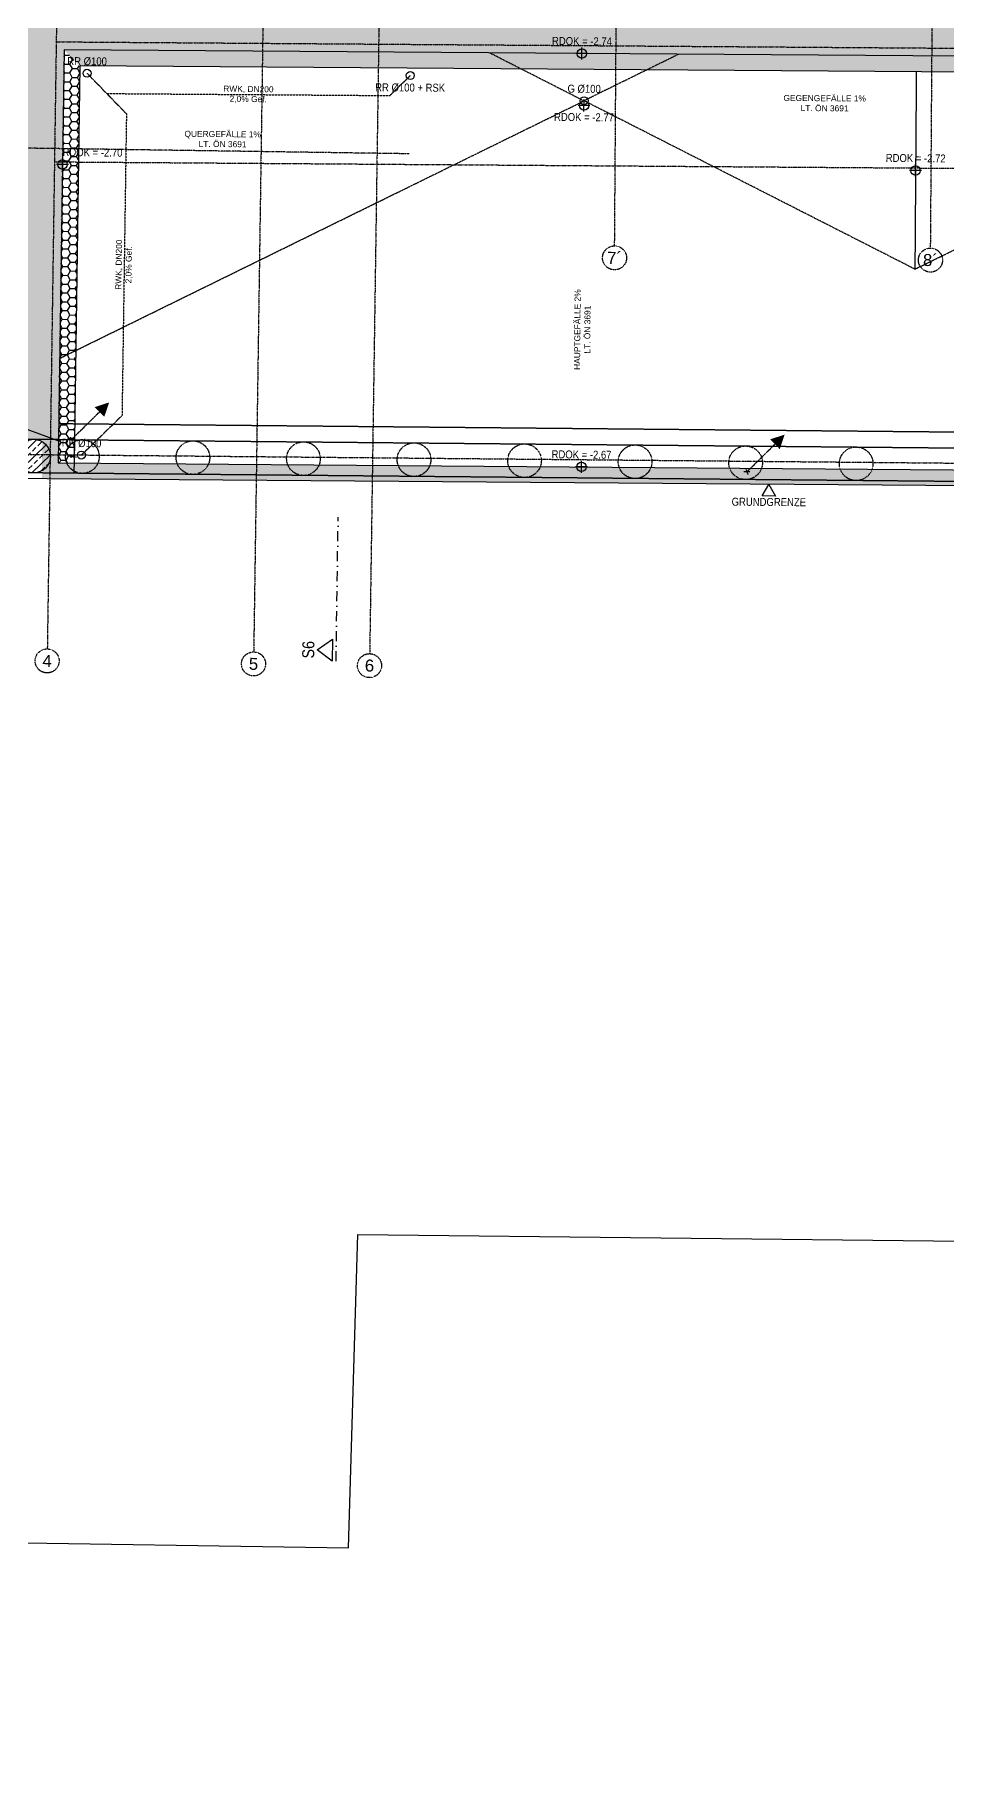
# Model space of a CAD drawing. Header units: millimetres. Extents: x 129024 to 200890, y -97881 to 32593.
# Drawn here: x 145716 to 157129, y -41623 to -20079 of the extents above; entities that cross this region are included whole.
import ezdxf
from ezdxf.enums import TextEntityAlignment as Align

# ---------------------------------------------------------------- set-up
doc = ezdxf.new("R2010")
doc.units = ezdxf.units.MM
for name, pattern in [('ACAD_ISO08W100', [36, 24, -3, 6, -3]), ('DASHDOT', [1, 0.5, -0.25, 0, -0.25]), ('HIDDEN', [0.375, 0.25, -0.125]), ('HIDDEN2', [0.1875, 0.125, -0.0625]), ('STRICHPUNKT', [1, 0.5, -0.25, 0, -0.25]), ('STRICHPUNKTX2', [2, 1, -0.5, 0, -0.5])]:
    doc.linetypes.add(name, pattern=pattern)
for name, color, linetype in [('01-HID-G00-Lk2-ENTWÄSSERUNG', 8, 'HIDDEN2'), ('01-SCH-G00-Lk2-M0', 8, 'STRICHPUNKTX2'), ('01-SYM-G00-Lk2-M0', 8, 'Continuous'), ('01-TXT---------M0', 1, 'Continuous'), ('02-AXO-G00-Lk2-M0', 8, 'STRICHPUNKT'), ('02-DIM-G00-Lk2-ACHSEN', 251, 'Continuous'), ('02-FIL-G00-Lk2-LILA', 223, 'Continuous'), ('02-FIL-G00-Lk2-STB', 8, 'Continuous'), ('02-HID-G00-Lk2-M0', 8, 'HIDDEN2'), ('02-TWA-G00-Lk2-M0', 4, 'Continuous'), ('02-TWB-G00-Lk2-M0', 5, 'Continuous'), ('02-WDA-G00-Lk2-M0', 8, 'Continuous'), ('02_PKW-G00-Lk2-M0', 6, 'Continuous'), ('03-SYM-G00-LK2-M0', 8, 'Continuous'), ('07-RWK-G00-Lk2-M0', 150, 'HIDDEN'), ('07-RWK-G00-Lk2-TXT', 150, 'Continuous'), ('07-TXT---------M0', 8, 'Continuous'), ('09-FIL-G00-LK2-BLAU', 161, 'Continuous'), ('09-VER-G00-Lk2-GRUNDSTÜCKSGRENZE', 161, 'Continuous')]:
    doc.layers.add(name, color=color, linetype=linetype)
doc.layers.add('E_ERDUNG', color=150, linetype='ACAD_ISO08W100', true_color=0x0f87ff)
doc.styles.add('ARIAL', font='arial.ttf', dxfattribs={"width": 0.85})
doc.styles.add('ET_LEGENDE - Wohnung$0$ROMANS', font='romans.shx', dxfattribs={"width": 0.6})
doc.styles.get("Standard").update_dxf_attribs({"font": 'arial.ttf'})
doc.dimstyles.new('pp chromy&schneider', dxfattribs={"dimscale": 0.005, "dimtxt": 25, "dimasz": 10, "dimexe": 0, "dimexo": 0, "dimgap": 5, "dimtad": 1, "dimdec": 1, "dimlfac": 100, "dimrnd": 0.1, "dimzin": 9, "dimdsep": 46, "dimtxsty": 'ARIAL', "dimblk": 'c&s kote', "dimcen": 0, "dimse1": 1, "dimse2": 1, "dimclrd": 8, "dimclrt": 8, "dimadec": 0, "dimazin": 0, "dimtfac": 0.75, "dimtdec": 1, "dimtix": 1, "dimtmove": 2, "dimatfit": 0, "dimldrblk": 'NONE', "dimfxl": 1, "dimtolj": 1, "dimlwd": -1, "dimarcsym": 0})
pattern_1 = [(44.45009, (103083.84, -85315.77), (-88.93653, 90.66032), []), (44.45009, (103173.64, -85316.63), (-88.93653, 90.66032), [63.5, -31.75])]
pattern_2 = [(359.45009, (103083.837, -85315.77), (95.773412, 54.075892), [63.5, -127]), (119.45009, (103083.837, -85315.77), (-94.717802, 55.904262), [63.5, -127]), (59.45009, (103083.837, -85315.77), (1.05561, 109.980154), [-127, 63.5])]

# ---------------------------------------------------------------- blocks, each defined once
blk = doc.blocks.new('*U235')
for p, q in [((0, 0), (445, 445)), ((48, 0), (-48, 0)), ((-18, 44), (18, -44))]:
    blk.add_line(p, q)
blk.add_solid([(368, 523), (600, 600), (523, 368)])
at = {"style": 'ET_LEGENDE - Wohnung$0$ROMANS', "width": 0.6, "flags": 1}
for tag, p in [('RAUMBUCHNUMMER', (0, -300)), ('ANLAGE', (0, -450))]:
    blk.add_attdef(tag, text='', height=100, dxfattribs=at).set_placement(p, align=Align.MIDDLE)
for tag, p in [('TEILANLAGE_NR', (0, -600)), ('KOMPONENTE', (0, -750)), ('KOMPONENTE_NR', (0, -900)), ('BEZEICHNUNG', (0, -1050)), ('HERSTELLER', (0, -1350)), ('TYP', (0, -1200)), ('LEISTUNG_MAX', (0, -1650)), ('MODEL', (0, -1500)), ('SPEZIFISCH_1', (0, -1800)), ('SPEZIFISCH_2', (0, -1950)), ('SPEZIFISCH_3', (0, -2100)), ('SPEZIFISCH_4', (0, -2250)), ('SPEZIFISCH_5', (0, -2400)), ('GEWERKE_CODE', (0, -2550)), ('LV_POS', (0, -2700)), ('PLATZHALTER_1', (0, -3000)), ('ZAEHLER', (0, -2850)), ('PLATZHALTER_2', (0, -3150)), ('PLATZHALTER_3', (0, -3300)), ('ET_SPEZIFISCH_1', (0, -3600)), ('JOBLISTE_VDMA', (0, -3450)), ('ET_SPEZIFISCH_2', (0, -3750)), ('ET_SPEZIFISCH_3', (0, -3900)), ('ET_SPEZIFISCH_4', (0, -4050)), ('ET_SPEZIFISCH_5', (0, -4200)), ('ET_SPEZIFISCH_6', (0, -4350)), ('ET_SPEZIFISCH_7', (0, -4500))]:
    blk.add_attdef(tag, text='', height=100, dxfattribs=at).set_placement(p, align=Align.MIDDLE_CENTER)
blk = doc.blocks.new('*U228')
for p, q in [((0, 0), (445, 445)), ((48, 0), (-48, 0)), ((-18, 44), (18, -44))]:
    blk.add_line(p, q)
blk.add_solid([(368, 523), (600, 600), (523, 368)])
at = {"style": 'ET_LEGENDE - Wohnung$0$ROMANS', "width": 0.6, "flags": 1}
for tag, p in [('RAUMBUCHNUMMER', (0, -300)), ('ANLAGE', (0, -450))]:
    blk.add_attdef(tag, text='', height=100, dxfattribs=at).set_placement(p, align=Align.MIDDLE)
for tag, p in [('TEILANLAGE_NR', (0, -600)), ('KOMPONENTE', (0, -750)), ('KOMPONENTE_NR', (0, -900)), ('BEZEICHNUNG', (0, -1050)), ('HERSTELLER', (0, -1350)), ('TYP', (0, -1200)), ('LEISTUNG_MAX', (0, -1650)), ('MODEL', (0, -1500)), ('SPEZIFISCH_1', (0, -1800)), ('SPEZIFISCH_2', (0, -1950)), ('SPEZIFISCH_3', (0, -2100)), ('SPEZIFISCH_4', (0, -2250)), ('SPEZIFISCH_5', (0, -2400)), ('GEWERKE_CODE', (0, -2550)), ('LV_POS', (0, -2700)), ('PLATZHALTER_1', (0, -3000)), ('ZAEHLER', (0, -2850)), ('PLATZHALTER_2', (0, -3150)), ('PLATZHALTER_3', (0, -3300)), ('ET_SPEZIFISCH_1', (0, -3600)), ('JOBLISTE_VDMA', (0, -3450)), ('ET_SPEZIFISCH_2', (0, -3750)), ('ET_SPEZIFISCH_3', (0, -3900)), ('ET_SPEZIFISCH_4', (0, -4050)), ('ET_SPEZIFISCH_5', (0, -4200)), ('ET_SPEZIFISCH_6', (0, -4350)), ('ET_SPEZIFISCH_7', (0, -4500))]:
    blk.add_attdef(tag, text='', height=100, dxfattribs=at).set_placement(p, align=Align.MIDDLE_CENTER)
blk = doc.blocks.new('01-HK3')
blk.add_lwpolyline([(0, 0), (0.042, 0.073), (-0.042, 0.073)], close=True)
at = {"color": 0, "style": 'ARIAL', "width": 0.85}
blk.add_attdef('HEIGHT', text='', height=0.05, dxfattribs=at).set_placement((0, 0.35), align=Align.TOP_CENTER)
blk = doc.blocks.new('03-rar')
blk.add_circle((0, 0), 0.05)
at = {"layer": '01-TXT---------M0', "color": 8, "style": 'ARIAL', "width": 0.85}
blk.add_attdef('RR', text='', height=0.1, dxfattribs=at).set_placement((0, 0.1), align=Align.CENTER)
blk = doc.blocks.new('schnittführung')
at = {"color": 4, "linetype": 'DASHDOT', "ltscale": 0.25}
blk.add_line((0.237, -0.138), (0.237, 1.662), dxfattribs=at)
blk.add_line((0.237, -0.138), (0.237, 1.662), dxfattribs=at)
blk.add_line((0.237, -0.138), (0.237, 1.662), dxfattribs=at)
at = {"color": 4}
blk.add_lwpolyline([(0.187, 0.138), (0.187, -0.138), (0, 0)], close=True, dxfattribs=at)
at = {"layer": '07-TXT---------M0', "color": 9, "style": 'ARIAL', "text_generation_flag": 6, "width": 0.85}
blk.add_attdef('SCHNITT', text='', height=0.15, rotation=270, dxfattribs=at).set_placement((-0.037, 0), align=Align.CENTER)
blk = doc.blocks.new('01-HK2')
for p, q in [((0.098, 0), (-0.098, 0)), ((0, -0.098), (0, 0.098))]:
    blk.add_line(p, q)
blk.add_circle((0, 0), 0.0773)
at = {"layer": '01-TXT---------M0', "color": 8, "style": 'ARIAL', "width": 0.85}
blk.add_attdef('HEIGHT', text='', height=0.1, rotation=360, dxfattribs=at).set_placement((0, 0.132), align=Align.BOTTOM_CENTER)
blk = doc.blocks.new('c&s kote')
at = {"color": 8}
for p, q in [((0, -2), (0, 2)), ((0, 2), (0, -2)), ((-2, 0), (2, 0)), ((2, 0), (-2, 0))]:
    blk.add_line(p, q, dxfattribs=at)
blk.add_circle((0, 0), 0.5, dxfattribs=at)
blk = doc.blocks.new('*D556')
at = {"layer": '02-DIM-G00-Lk2-ACHSEN', "color": 8, "transparency": 16777216}
blk.add_arc((134769, -7753), 778, 89.1613, 179.8904, dxfattribs=at)
at = {"layer": 'Defpoints', "color": 0, "transparency": 16777216}
for p in [(134807, -5192), (134387, -7075), (129580, -7743), (150601, -7782), (134478, -27590)]:
    blk.add_point(p, dxfattribs=at)
at = {"layer": '02-DIM-G00-Lk2-ACHSEN', "color": 8, "transparency": 16777216, "xscale": 0.05, "yscale": 0.05, "zscale": 0.05}
for p, rotation in [((134781, -6975), 359.1594775496826), ((133991, -7752), 269.8922559769716)]:
    blk.add_blockref('c&s kote', p, dxfattribs=dict(at, rotation=rotation))
at = {"layer": '02-DIM-G00-Lk2-ACHSEN', "color": 8, "transparency": 16777216, "insert": (134224, -7198), "char_height": 0.125, "attachment_point": 5, "rotation": 44.5259, "style": 'ARIAL'}
blk.add_mtext('\\A1;90.74°', dxfattribs=at)
blk = doc.blocks.new('_None')
blk = doc.blocks.new('*D557')
at = {"layer": '02-DIM-G00-Lk2-ACHSEN', "color": 8, "transparency": 16777216}
blk.add_arc((134512, -25223), 1076, 179.4672, 269.155, dxfattribs=at)
at = {"layer": 'Defpoints', "color": 0, "transparency": 16777216}
for p in [(134807, -5192), (129324, -25175), (146912, -25339), (133575, -25751), (134478, -27590)]:
    blk.add_point(p, dxfattribs=at)
at = {"layer": '02-DIM-G00-Lk2-ACHSEN', "color": 8, "transparency": 16777216, "xscale": 0.05, "yscale": 0.05, "zscale": 0.05}
for p, rotation in [((133437, -25213), 89.46587389638569), ((134497, -26299), 359.1563055317068)]:
    blk.add_blockref('c&s kote', p, dxfattribs=dict(at, rotation=rotation))
at = {"layer": '02-DIM-G00-Lk2-ACHSEN', "color": 8, "transparency": 16777216, "insert": (133743, -25975), "char_height": 0.125, "attachment_point": 5, "rotation": 314.3111, "style": 'ARIAL'}
blk.add_mtext('\\A1;89.69°', dxfattribs=at)
blk = doc.blocks.new('*D558')
at = {"layer": '02-DIM-G00-Lk2-ACHSEN', "color": 8, "transparency": 16777216}
blk.add_arc((134713, -11559), 799, 89.1612, 179.1541, dxfattribs=at)
at = {"layer": 'Defpoints', "color": 0, "transparency": 16777216}
for p in [(134807, -5192), (134324, -10861), (129525, -11483), (150542, -11792), (134478, -27590)]:
    blk.add_point(p, dxfattribs=at)
at = {"layer": '02-DIM-G00-Lk2-ACHSEN', "color": 8, "transparency": 16777216, "xscale": 0.05, "yscale": 0.05, "zscale": 0.05}
for p, rotation in [((134725, -10760), 359.1594284447837), ((133914, -11547), 269.1558450932124)]:
    blk.add_blockref('c&s kote', p, dxfattribs=dict(at, rotation=rotation))
at = {"layer": '02-DIM-G00-Lk2-ACHSEN', "color": 8, "transparency": 16777216, "insert": (134156, -10985), "char_height": 0.125, "attachment_point": 5, "rotation": 44.1576, "style": 'ARIAL'}
blk.add_mtext('\\A1;90.00°', dxfattribs=at)
blk = doc.blocks.new('*D522')
at = {"layer": '02-DIM-G00-Lk2-ACHSEN', "color": 8, "transparency": 16777216}
blk.add_arc((171470, -9952), 842, 359.5958, 89.1022, dxfattribs=at)
at = {"layer": 'Defpoints', "color": 0, "transparency": 16777216}
for p in [(171537, -5652), (172204, -9538), (148721, -9790), (174038, -9970), (171269, -22851)]:
    blk.add_point(p, dxfattribs=at)
at = {"layer": '02-DIM-G00-Lk2-ACHSEN', "color": 8, "transparency": 16777216, "xscale": 0.05, "yscale": 0.05, "zscale": 0.05}
for p, rotation in [((171483, -9110), 179.103852686887), ((172312, -9958), 269.5940915362349)]:
    blk.add_blockref('c&s kote', p, dxfattribs=dict(at, rotation=rotation))
at = {"layer": '02-DIM-G00-Lk2-ACHSEN', "color": 8, "transparency": 16777216, "insert": (172072, -9363), "char_height": 0.125, "attachment_point": 5, "rotation": 314.349, "style": 'ARIAL'}
blk.add_mtext('\\A1;89.51°', dxfattribs=at)
blk = doc.blocks.new('*D523')
at = {"layer": '02-DIM-G00-Lk2-ACHSEN', "color": 8, "transparency": 16777216}
blk.add_arc((167569, -11374), 501, 359.5981, 89.5867, dxfattribs=at)
at = {"layer": 'Defpoints', "color": 0, "transparency": 16777216}
for p in [(167610, -5625), (168004, -11127), (148700, -11240), (174028, -11420), (167487, -22824)]:
    blk.add_point(p, dxfattribs=at)
at = {"layer": '02-DIM-G00-Lk2-ACHSEN', "color": 8, "transparency": 16777216, "xscale": 0.05, "yscale": 0.05, "zscale": 0.05}
for p, rotation in [((167572, -10873), 179.5895318791225), ((168070, -11378), 269.5952504279367)]:
    blk.add_blockref('c&s kote', p, dxfattribs=dict(at, rotation=rotation))
at = {"layer": '02-DIM-G00-Lk2-ACHSEN', "color": 8, "transparency": 16777216, "insert": (167926, -11023), "char_height": 0.125, "attachment_point": 5, "rotation": 314.5924, "style": 'ARIAL'}
blk.add_mtext('\\A1;90.00°', dxfattribs=at)

msp = doc.modelspace()

# ---------------------------------------------------------------- hatches: boundary and pattern name
at = {"layer": '02-FIL-G00-Lk2-LILA'}
h = msp.add_hatch(dxfattribs=at)
h.set_pattern_fill('HONEY', color=256, scale=20, angle=106.49662873, style=0)
h.set_pattern_definition(pattern_2)
h.paths.add_polyline_path([(146086.396, -20271.6753), (146010.7087, -25432.5203), (146210.6155, -25434.0597), (146283.5554, -20473.199)])
h = msp.add_hatch(dxfattribs=at)
h.set_pattern_fill('HONEY', color=256, scale=20, angle=106.49662873, style=0)
h.set_pattern_definition(pattern_2)
h.paths.add_polyline_path([(171424.2247, -20452.0922), (146086.396, -20271.6753), (146283.5554, -20473.199), (171421.0113, -20652.0328)])
at = {"layer": '02-FIL-G00-Lk2-STB'}
h = msp.add_hatch(dxfattribs=at)
h.set_pattern_fill('ANSI33', color=256, scale=20, angle=106.49662873, style=0)
h.set_pattern_definition(pattern_1)
h.paths.add_polyline_path([(171093.7383, -20449.7389), (171093.8279, -20444.0036), (170903.8365, -19948.3358), (146088.0688, -19771.7906), (145845.3999, -19273.4747), (145497.5076, -19518.3866), (145417.8614, -24935.3632), (145974.4555, -25140.575), (146014.9034, -25140.9531), (146086.396, -20271.6753)])
h = msp.add_hatch(dxfattribs=at)
h.set_pattern_fill('ANSI33', color=256, scale=20, angle=106.49662873, style=0)
h.set_pattern_definition(pattern_1)
h.paths.add_polyline_path([(145417.8614, -24935.3632), (139883.0239, -24883.6237), (139633.0312, -24881.2867), (134868.1711, -24836.7449), (134665.2366, -25034.8566), (135353.2267, -25041.288, -0.0020296086), (135354.9315, -25041.3039), (136252.832, -25049.6975, -0.0028757979), (136255.2475, -25049.72), (137152.5203, -25058.1077, -0.0035243505), (137155.4806, -25058.1354), (138052.2515, -25066.5184, -0.004070853), (138055.6708, -25066.5503), (138952.01, -25074.9293, -0.0045522205), (138955.8336, -25074.9651), (139451.8846, -25079.6021, -0.0047988113), (139455.9153, -25079.6398), (139951.7643, -25084.275, -0.0050333403), (139955.992, -25084.3145), (145974.4555, -25140.575)])
h = msp.add_hatch(dxfattribs=at)
h.set_pattern_fill('ANSI33', color=256, scale=20, angle=106.49662873, style=0)
h.set_pattern_definition([(44.45009, (103083.84, -85315.77), (-88.93653, 90.66032), []), (44.45009, (103173.64, -85316.63), (-88.93653, 90.66032), [63.5, -31.75])])
edge = h.paths.add_edge_path()
edge.add_arc((145705.7547, -25348.3727), 210, 0, 360)
h = msp.add_hatch(dxfattribs=at)
h.set_pattern_fill('ANSI33', color=256, scale=20, angle=106.49662873, style=0)
h.set_pattern_definition(pattern_1)
h.paths.add_polyline_path([(146010.7087, -25432.5203), (146014.9847, -25140.9538), (145814.9093, -25139.0835), (145807.6772, -25630.9628), (161255.0372, -25749.9176), (161457.5708, -25551.4713)])

# ---------------------------------------------------------------- linework, layer by layer
at = {"layer": '01-HID-G00-Lk2-ENTWÄSSERUNG'}
for p, q in [((151409.4767, -20309.5781), (152585.6094, -20908.0432)), ((153770.1085, -20326.3868), (152585.6094, -20908.0432)), ((156738.2179, -20546.5032), (156720.7511, -23012.1748)), ((146029.7859, -24127.3251), (152585.6094, -20908.0432)), ((156720.7511, -23012.1748), (152585.6094, -20908.0432)), ((156720.7511, -23012.1748), (160885.4113, -20967.0899))]:
    msp.add_line(p, q, dxfattribs=at)
at = {"layer": '02-AXO-G00-Lk2-M0'}
for points in [[(146205.7382, -5359.674), (145876.425, -27757.2531)], [(148785.4594, -5397.6038), (148456.1461, -27795.183)], [(150235.3026, -5418.9209), (149905.9894, -27816.5001)], [(152967.7349, -22720.8075), (153090.0967, -5521.2428)], [(156917.6349, -22748.9081), (157039.9967, -5549.3433)], [(145987.9649, -20171.0885), (173964.2234, -20370.1182), (173964.2234, -20370.1182)], [(150397.8658, -21570.6509), (129381.6368, -21261.6478)], [(145965.912, -21670.9696), (173953.5523, -21870.0803), (173953.5523, -21870.0803)], [(129324.1013, -25174.8125), (162261.567, -25482.6383)]]:
    msp.add_lwpolyline(points, dxfattribs=at)
for centre in [(152966.6678, -22870.8037), (156915.4297, -22898.8962), (145874.2198, -27907.2369), (148453.9409, -27945.1667), (149903.7842, -27966.4839)]:
    msp.add_circle(centre, 150, dxfattribs=at)
at = {"layer": '02-FIL-G00-Lk2-STB'}
msp.add_lwpolyline([(145417.8614, -24935.3632), (146014.7723, -25155.4394)], dxfattribs=at)
at = {"layer": '02-HID-G00-Lk2-M0', "color": 4}
msp.add_line((161371.2799, -25704.5225), (134239.0742, -25450.8913), dxfattribs=at)
at = {"layer": '02-HID-G00-Lk2-M0'}
msp.add_lwpolyline([(146017.9199, -24940.9725), (161997.2034, -25090.3465), (161895.7748, -35657.9395)], dxfattribs=at)
at = {"layer": '02-HID-G00-Lk2-M0', "color": 4}
for points in [[(146014.9861, -25140.9538), (161795.2926, -25288.4678), (161698.9512, -35326.0352)], [(146214.9944, -25142.8235), (146208.8202, -25563.4268)], [(146214.9944, -25142.8235), (146208.8202, -25563.4268)]]:
    msp.add_lwpolyline(points, dxfattribs=at)
for centre in [(146314.7244, -25353.765), (147696.4613, -25366.6814), (149078.1983, -25379.5979), (150459.9352, -25392.5143), (151841.6722, -25405.4307), (153223.4091, -25418.3472), (154605.146, -25431.2636), (155986.883, -25444.1801)]:
    msp.add_circle(centre, 210, dxfattribs=at)
at = {"layer": '02-TWA-G00-Lk2-M0'}
for p, q in [((146014.9034, -25140.9531), (134665.2366, -25034.8566)), ((134665.2366, -25034.8567), (146014.9847, -25140.9538))]:
    msp.add_line(p, q, dxfattribs=at)
for points in [[(146086.396, -20271.6753), (146010.7087, -25432.5203), (161457.5708, -25551.4713), (161332.596, -35402.5225), (176427.505, -35547.4047)], [(176427.505, -35547.4047), (176518.4945, -26067.435), (171334.6071, -26028.2233), (171424.2247, -20452.0922), (146086.396, -20271.6753), (146014.9034, -25140.9531)]]:
    msp.add_lwpolyline(points, dxfattribs=at)
msp.add_circle((145705.7547, -25348.3727), 210, dxfattribs=at)
at = {"layer": '02-TWB-G00-Lk2-M0'}
msp.add_lwpolyline([(133514.284, -81759.1299), (133959.7816, -44279.854), (134222.9592, -25581.1374), (145072.6788, -25612.0312), (144791.9814, -38913.0292), (149643.1345, -38988.6123), (149756.7478, -35073.3861), (161119.2895, -35199.6047), (161119.2895, -35199.6047), (160991.8927, -46915.6135), (149559.7257, -46767.3865), (149642.6405, -42649.4455), (144743.5455, -42588.0604), (144557.5063, -58088.96)], dxfattribs=at)
at = {"layer": '02-WDA-G00-Lk2-M0'}
msp.add_lwpolyline([(171421.0113, -20652.0328), (146283.5554, -20473.199), (146213.1226, -25434.079)], dxfattribs=at)
at = {"layer": '02_PKW-G00-Lk2-M0', "linetype": 'HIDDEN'}
msp.add_lwpolyline([(146161.5653, -25357.6669), (146241.5555, -25358.843)], dxfattribs=at)
at = {"layer": '03-SYM-G00-LK2-M0'}
for points in [[(155716.4322, -21140.3219, 0, 0, 0), (155466.4386, -21138.5434, 50, 0, 0), (155316.4424, -21137.4763, 0, 0, 0)], [(147941.4053, -21586.7884, 0, 0, 0), (148191.3989, -21588.5669, 50, 0, 0), (148341.3951, -21589.634, 0, 0, 0)], [(152764.3735, -23893.7478, 0, 0, 0), (152766.152, -23643.7541, 50, 0, 0), (152767.2191, -23493.7579, 0, 0, 0)]]:
    msp.add_lwpolyline(points, format="xyseb", dxfattribs=at)
at = {"layer": '07-RWK-G00-Lk2-M0'}
for points in [[(146372.9128, -20563.837), (146865.508, -21071.1337)], [(150159.1353, -20842.6692), (150412.8106, -20592.5778)], [(146619.2104, -20817.4854), (150159.1353, -20842.6692)], [(146865.508, -21071.1337), (146810.0577, -24842.48)], [(146302.761, -25335.0752), (146810.0577, -24842.48)]]:
    msp.add_lwpolyline(points, dxfattribs=at)
at = {"layer": '07-RWK-G00-Lk2-TXT'}
for points in [[(148539.2439, -20980.0062, 0, 0, 0), (148239.2439, -20980.1483, 50, 0, 0), (148089.2439, -20980.2194, 0, 0, 0)], [(146985.5614, -23108.9959, 0, 0, 0), (146989.9719, -22809.0283, 50, 0, 0), (146992.1771, -22659.0445, 0, 0, 0)]]:
    msp.add_lwpolyline(points, format="xyseb", dxfattribs=at)
at = {"layer": '09-VER-G00-Lk2-GRUNDSTÜCKSGRENZE'}
msp.add_lwpolyline([(188528.9993, -56287.8298), (177367.665, -56053.4002), (160875.1827, -55691.6693), (161255.0372, -25749.9176), (134337.7329, -25542.6367), (134207.7502, -25540.7255), (134445.4422, -9374.574), (134473.5568, -7462.4191), (149467.7538, -7490.1338), (171830.0135, -7649.2242), (171537.8227, -25829.7547), (171672.0437, -25830.1354), (188820.0651, -25962.1865)], close=True, dxfattribs=at)

# ---------------------------------------------------------------- block references
at = {"layer": '01-SCH-G00-Lk2-M0', "xscale": 1000, "yscale": 1000, "zscale": 1000, "rotation": 359.1576367778726}
msp.add_blockref('schnittführung', (149250.6155, -27769.0603), dxfattribs=at).add_auto_attribs({'SCHNITT': 'S6'})
at = {"layer": '01-SYM-G00-Lk2-M0'}
ref = msp.add_blockref('01-HK2', (152557.9792, -20317.7559), dxfattribs=dict(at, xscale=757.5757580624572, yscale=757.5757580613007, zscale=757.5757580681662, rotation=359.4500874686585))
ref.add_attrib('HEIGHT', 'RDOK = -2.74', dxfattribs={"layer": '01-TXT---------M0', "color": 8, "height": 100, "rotation": 359.45008747, "style": 'ARIAL', "width": 0.85}).set_placement((152558.6916, -20243.5406), align=Align.BOTTOM_CENTER)
ref = msp.add_blockref('01-HK2', (152585.1926, -20966.6353), dxfattribs=dict(at, xscale=757.5757580624572, yscale=757.5757580613007, zscale=757.5757580681662, rotation=359.4500874686585))
ref.add_attrib('HEIGHT', 'RDOK = -2.77', dxfattribs={"layer": '01-TXT---------M0', "color": 8, "height": 100, "rotation": 359.45008747, "style": 'ARIAL', "width": 0.85}).set_placement((152583.7707, -21192.4124), align=Align.BOTTOM_CENTER)
ref = msp.add_blockref('01-HK2', (146065.5098, -21703.473), dxfattribs=dict(at, xscale=757.5757580624572, yscale=757.5757580613007, zscale=757.5757580681662, rotation=359.4500874686585))
ref.add_attrib('HEIGHT', 'RDOK = -2.70', dxfattribs={"layer": '01-TXT---------M0', "color": 8, "height": 100, "rotation": 359.45008747, "style": 'ARIAL', "width": 0.85}).set_placement((146066.2222, -21629.2576), align=Align.BOTTOM_LEFT)
ref = msp.add_blockref('01-HK2', (156729.4845, -21779.339), dxfattribs=dict(at, xscale=757.5757580624572, yscale=757.5757580613007, zscale=757.5757580681662, rotation=359.4500874686585))
ref.add_attrib('HEIGHT', 'RDOK = -2.72', dxfattribs={"layer": '01-TXT---------M0', "color": 8, "height": 100, "rotation": 359.45008747, "style": 'ARIAL', "width": 0.85}).set_placement((156730.1968, -21705.1237), align=Align.BOTTOM_CENTER)
ref = msp.add_blockref('01-HK2', (152553.0624, -25482.9578), dxfattribs=dict(at, xscale=757.5757580624572, yscale=757.5757580613007, zscale=757.5757580681662, rotation=359.4500874686585))
ref.add_attrib('HEIGHT', 'RDOK = -2.67', dxfattribs={"layer": '01-TXT---------M0', "color": 8, "height": 100, "rotation": 359.45008747, "style": 'ARIAL', "width": 0.85}).set_placement((152553.7747, -25408.7425), align=Align.BOTTOM_CENTER)
at = {"layer": '03-SYM-G00-LK2-M0', "xscale": 1000, "yscale": 1000, "zscale": 1000}
for p, rotation, values in [((146372.9128, -20563.837), 359.5923911796063, {'RR': 'RR %%c100'}), ((152585.6094, -20908.0432), 359.5923911787272, {'RR': 'G %%c100'}), ((146302.761, -25335.0752), 359.1576367048201, {'RR': 'RR %%c100'})]:
    msp.add_blockref('03-rar', p, dxfattribs=dict(at, rotation=rotation)).add_auto_attribs(values)
at = {"layer": '03-SYM-G00-LK2-M0'}
ref = msp.add_blockref('03-rar', (150412.8106, -20592.5778), dxfattribs=dict(at, xscale=1000, yscale=1000, zscale=1000, rotation=359.5923911787272))
ref.add_attrib('RR', 'RR %%c100 + RSK', dxfattribs={"layer": '01-TXT---------M0', "color": 8, "height": 100, "rotation": 359.59239118, "style": 'ARIAL', "width": 0.85}).set_placement((150411.3878, -20792.5727), align=Align.CENTER)
at = {"layer": '09-FIL-G00-LK2-BLAU'}
ref = msp.add_blockref('01-HK3', (154897.0164, -25700.9567), dxfattribs=dict(at, xscale=-2000.000000016163, yscale=2000.000000025194, zscale=2000, rotation=179.5587935396964))
ref.add_attrib('HEIGHT', 'GRUNDGRENZE', dxfattribs={"layer": '0', "color": 0, "extrusion": (0, 0, -1), "height": 100, "rotation": 180.44120646, "style": 'ARIAL', "text_generation_flag": 4, "width": 0.85}).set_placement((-154894.7063, -26000.9478), align=Align.BOTTOM_CENTER)
at = {"layer": 'E_ERDUNG', "xscale": 0.781552838332963, "yscale": 0.781552838332963, "zscale": 0.781552838332963, "rotation": 359.605721898937}
for name, p in [('*U228', (146177.3889, -25142.6758)), ('*U235', (154620.9657, -25545.2369))]:
    msp.add_blockref(name, p, dxfattribs=at)

# ---------------------------------------------------------------- texts
at = {"layer": '02-AXO-G00-Lk2-M0', "char_height": 150, "width": 246.7, "attachment_point": 5}
for s, insert, rotation in [('{\\fArial|b0|i0|c0|p34;7´}', (152966.6678, -22870.8037), 359.59243677), ('{\\fArial|b0|i0|c0|p34;8´}', (156915.4297, -22898.8962), 359.59243677), ('{\\fArial|b0|i0|c0|p34;4}', (145874.2198, -27907.2369), 359.15758745), ('{\\fArial|b0|i0|c0|p34;5}', (148453.9409, -27945.1667), 359.15758745), ('{\\fArial|b0|i0|c0|p34;6}', (149903.7842, -27966.4839), 359.15758745)]:
    msp.add_mtext(s, dxfattribs=dict(at, insert=insert, rotation=rotation))
at = {"layer": '03-SYM-G00-LK2-M0', "char_height": 75, "attachment_point": 8}
for s, insert, width, rotation in [('{\\fArial|b0|i0|c0|p34;GEGENGEFÄLLE 1%\\PLT. ÖN 3691}', (155592.1468, -21039.4352), 1180.1, 359.59239115), ('{\\fArial|b0|i0|c0|p34;QUERGEFÄLLE 1%\\PLT. ÖN 3691}', (148067.1135, -21487.6801), 2772.132188, 359.59239115), ('{\\fArial|b0|i0|c0|p34;HAUPTGEFÄLLE 2%\\PLT. ÖN 3691}', (152665.2653, -23768.0396), 1406.2, 89.59239115)]:
    msp.add_mtext(s, dxfattribs=dict(at, insert=insert, width=width, rotation=rotation))
at = {"layer": '07-RWK-G00-Lk2-TXT', "char_height": 75, "width": 771.05, "attachment_point": 5}
for insert, rotation in [((148389.1728, -20830.0773), 359.11523671), ((146837.7829, -22956.8069), 89.11523674)]:
    msp.add_mtext('{\\fArial|b0|i0|c0|p34;RWK, DN200\\P2,0% Gef.}', dxfattribs=dict(at, insert=insert, rotation=rotation))

# ---------------------------------------------------------------- dimensions: what is measured, and where the dimension line sits
at = {"layer": '02-DIM-G00-Lk2-ACHSEN'}
for base, line1, line2, picture, middle in [((133574.6867, -25750.8899), ((134806.9702, -5192.0771), (134477.657, -27589.6562)), ((129324.1013, -25174.8125), (146912.0861, -25339.1857)), '*D557', (133742.5824, -25974.8746)), ((134323.8431, -10860.8185), ((150541.6463, -11791.7079), (129525.4173, -11482.7048)), ((134806.9702, -5192.0771), (134477.657, -27589.6562)), '*D558', (134156.3553, -10985.3578)), ((134387.286, -7075.0563), ((129580.3969, -7743.3753), (150600.598, -7782.2282)), ((134806.9702, -5192.0771), (134477.657, -27589.6562)), '*D556', (134223.5954, -7198.1369)), ((168004.4422, -11127.0039), ((148699.5559, -11240.1529), (174027.8942, -11420.3447)), ((167487.3675, -22824.1036), (167609.7292, -5624.5389)), '*D523', (167925.6331, -11022.6247)), ((172203.639, -9538.1895), ((148720.8737, -9790.2679), (174038.2096, -9970.3814)), ((171268.5683, -22851.004), (171537.0771, -5652.479)), '*D522', (172072.4066, -9363.1912))]:
    dim = msp.add_angular_dim_2l(base=base, line1=line1, line2=line2, dimstyle='pp chromy&schneider', override={"dimzin": 8, "dimadec": 2}, dxfattribs=at)
    dim.commit()
    dim.dimension.update_dxf_attribs({"geometry": picture, "text_midpoint": middle})

doc.saveas('drawing.dxf')
